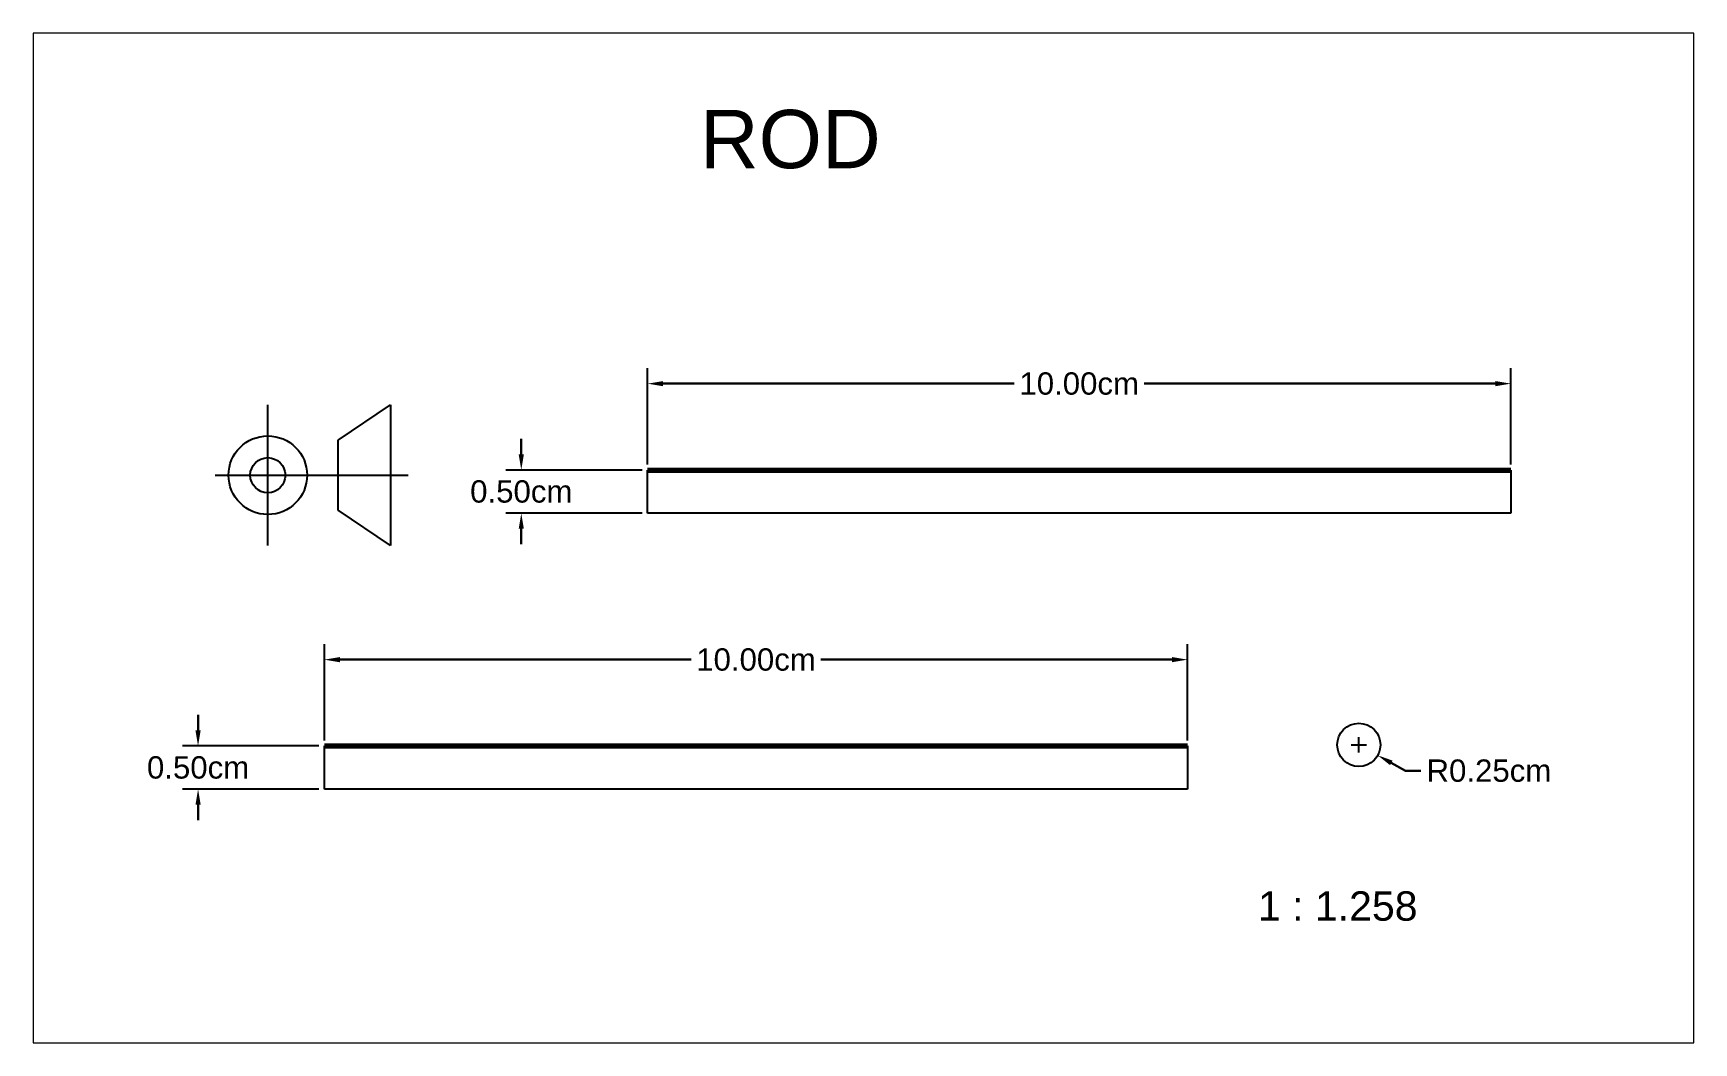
# Paper-space layout 'ROD' of a CAD drawing. Header units: inches. Extents: x 0.1 to 11.4, y 0 to 6.9.
# The model-space entities are those that its viewports show. They can reach past a viewport. Long polylines and large blocks are cut down to what shows.
import ezdxf

# ---------------------------------------------------------------- set-up
doc = ezdxf.new("R2010")
doc.units = ezdxf.units.IN
doc.header["$MEASUREMENT"] = 0
doc.linetypes.add('HIDDEN', pattern=[0.375, 0.25, -0.125])
doc.layers.add('dim', color=250, linetype='Continuous')
doc.styles.get("Standard").update_dxf_attribs({"font": 'arial.ttf'})
doc.dimstyles.get("Standard").update_dxf_attribs({"dimtxt": 0.2585, "dimasz": 0.18, "dimexe": 0.18, "dimexo": 0.0625, "dimgap": 0.09, "dimtad": 0, "dimtih": 1, "dimtoh": 1, "dimzin": 0, "dimdsep": 46, "dimtxsty": 'Standard', "dimcen": 0.09, "dimazin": 0, "dimtfac": 1, "dimtofl": 0, "dimtmove": 0, "dimatfit": 3, "dimfxl": 1, "dimtolj": 1, "dimtzin": 0, "dimlwd": 30, "dimarcsym": 0})

# ---------------------------------------------------------------- blocks, each defined once
blk = doc.blocks.new('*D1')
at = {"layer": 'Defpoints', "color": 0, "lineweight": -3, "transparency": 16777216}
for p in [(35.204, 32.099), (25.204, 31.099), (35.204, 31.099)]:
    blk.add_point(p, dxfattribs=at)
at = {"layer": 'dim', "color": 0, "lineweight": -2, "transparency": 16777216}
for p, q in [((25.204, 31.162), (25.204, 32.279)), ((35.204, 31.162), (35.204, 32.279))]:
    blk.add_line(p, q, dxfattribs=at)
at = {"layer": 'dim', "color": 0, "lineweight": 30, "transparency": 16777216}
for p, q in [((25.384, 32.099), (29.452, 32.099)), ((35.024, 32.099), (30.955, 32.099))]:
    blk.add_line(p, q, dxfattribs=at)
at = {"layer": 'dim', "color": 0, "lineweight": -3, "transparency": 16777216}
for points in [[(25.384, 32.129), (25.384, 32.069), (25.204, 32.099)], [(35.024, 32.129), (35.024, 32.069), (35.204, 32.099)]]:
    blk.add_solid(points, dxfattribs=at)
at = {"layer": 'dim', "color": 0, "transparency": 16777216, "insert": (30.204, 32.099), "char_height": 0.2585, "attachment_point": 5}
blk.add_mtext('\\A1;10.00cm', dxfattribs=at)
blk = doc.blocks.new('*D2')
at = {"layer": 'Defpoints', "color": 0, "lineweight": -3, "transparency": 16777216}
for p in [(25.204, 31.099), (23.741, 30.599), (25.204, 30.599)]:
    blk.add_point(p, dxfattribs=at)
at = {"layer": 'dim', "color": 0, "lineweight": 30, "transparency": 16777216}
for p, q in [((23.741, 31.279), (23.741, 31.459)), ((23.741, 30.419), (23.741, 30.239))]:
    blk.add_line(p, q, dxfattribs=at)
at = {"layer": 'dim', "color": 0, "lineweight": -2, "transparency": 16777216}
for p, q in [((25.141, 31.099), (23.561, 31.099)), ((25.141, 30.599), (23.561, 30.599))]:
    blk.add_line(p, q, dxfattribs=at)
at = {"layer": 'dim', "color": 0, "lineweight": -3, "transparency": 16777216}
for points in [[(23.711, 31.279), (23.771, 31.279), (23.741, 31.099)], [(23.711, 30.419), (23.771, 30.419), (23.741, 30.599)]]:
    blk.add_solid(points, dxfattribs=at)
at = {"layer": 'dim', "color": 0, "transparency": 16777216, "insert": (23.741, 30.849), "char_height": 0.2585, "attachment_point": 5}
blk.add_mtext('\\A1;0.50cm', dxfattribs=at)
blk = doc.blocks.new('*D3')
at = {"layer": 'Defpoints', "color": 0, "lineweight": -3, "transparency": 16777216}
for p in [(33.443, 27.916), (33.662, 27.795)]:
    blk.add_point(p, dxfattribs=at)
at = {"layer": 'dim', "color": 0, "lineweight": -2, "transparency": 16777216}
for p, q in [((33.353, 27.916), (33.533, 27.916)), ((33.443, 27.826), (33.443, 28.006))]:
    blk.add_line(p, q, dxfattribs=at)
at = {"layer": 'dim', "color": 0, "lineweight": 30, "transparency": 16777216}
for p, q in [((33.983, 27.616), (33.819, 27.707)), ((34.163, 27.616), (33.983, 27.616))]:
    blk.add_line(p, q, dxfattribs=at)
at = {"layer": 'dim', "color": 0, "lineweight": -3, "transparency": 16777216}
blk.add_solid([(33.834, 27.734), (33.805, 27.681), (33.662, 27.795)], dxfattribs=at)
at = {"layer": 'dim', "color": 0, "transparency": 16777216, "insert": (34.95, 27.616), "char_height": 0.2585, "attachment_point": 5}
blk.add_mtext('\\A1;R0.25cm', dxfattribs=at)
blk = doc.blocks.new('*D76')
at = {"layer": 'Defpoints', "color": 0, "lineweight": -3, "transparency": 16777216}
for p in [(31.46, 28.903), (21.46, 27.903), (31.46, 27.903)]:
    blk.add_point(p, dxfattribs=at)
at = {"layer": 'dim', "color": 0, "lineweight": -2, "transparency": 16777216}
for p, q in [((21.46, 27.966), (21.46, 29.083)), ((31.46, 27.966), (31.46, 29.083))]:
    blk.add_line(p, q, dxfattribs=at)
at = {"layer": 'dim', "color": 0, "lineweight": 30, "transparency": 16777216}
for p, q in [((21.64, 28.903), (25.709, 28.903)), ((31.28, 28.903), (27.211, 28.903))]:
    blk.add_line(p, q, dxfattribs=at)
at = {"layer": 'dim', "color": 0, "lineweight": -3, "transparency": 16777216}
for points in [[(21.64, 28.933), (21.64, 28.873), (21.46, 28.903)], [(31.28, 28.933), (31.28, 28.873), (31.46, 28.903)]]:
    blk.add_solid(points, dxfattribs=at)
at = {"layer": 'dim', "color": 0, "transparency": 16777216, "insert": (26.46, 28.903), "char_height": 0.2585, "attachment_point": 5}
blk.add_mtext('\\A1;10.00cm', dxfattribs=at)
blk = doc.blocks.new('*D77')
at = {"layer": 'Defpoints', "color": 0, "lineweight": -3, "transparency": 16777216}
for p in [(21.46, 27.903), (19.997, 27.403), (21.46, 27.403)]:
    blk.add_point(p, dxfattribs=at)
at = {"layer": 'dim', "color": 0, "lineweight": 30, "transparency": 16777216}
for p, q in [((19.997, 28.083), (19.997, 28.263)), ((19.997, 27.223), (19.997, 27.043))]:
    blk.add_line(p, q, dxfattribs=at)
at = {"layer": 'dim', "color": 0, "lineweight": -2, "transparency": 16777216}
for p, q in [((21.397, 27.903), (19.817, 27.903)), ((21.397, 27.403), (19.817, 27.403))]:
    blk.add_line(p, q, dxfattribs=at)
at = {"layer": 'dim', "color": 0, "lineweight": -3, "transparency": 16777216}
for points in [[(19.967, 28.083), (20.027, 28.083), (19.997, 27.903)], [(19.967, 27.223), (20.027, 27.223), (19.997, 27.403)]]:
    blk.add_solid(points, dxfattribs=at)
at = {"layer": 'dim', "color": 0, "transparency": 16777216, "insert": (19.997, 27.653), "char_height": 0.2585, "attachment_point": 5}
blk.add_mtext('\\A1;0.50cm', dxfattribs=at)

msp = doc.modelspace()

# ---------------------------------------------------------------- linework, layer by layer
for p, q in [((20.805, 30.226), (20.805, 31.853)), ((21.618, 31.446), (22.228, 31.853)), ((22.228, 31.853), (22.228, 30.226)), ((21.618, 30.633), (21.618, 31.446)), ((20.195, 31.039), (21.821, 31.039)), ((21.821, 31.039), (22.431, 31.039)), ((25.204, 30.599), (25.204, 31.099)), ((35.204, 31.099), (35.204, 30.599)), ((22.228, 30.226), (21.618, 30.633)), ((35.204, 30.599), (25.204, 30.599)), ((21.46, 27.403), (21.46, 27.903)), ((31.46, 27.903), (31.46, 27.403)), ((31.46, 27.403), (21.46, 27.403))]:
    msp.add_line(p, q)
at = {"linetype": 'ByBlock', "lineweight": 70}
for p, q in [((25.204, 31.099), (35.204, 31.099)), ((21.46, 27.903), (31.46, 27.903))]:
    msp.add_line(p, q, dxfattribs=at)
for radius in [0.455, 0.203]:
    msp.add_circle((20.805, 31.039), radius)
at = {"layer": 'Defpoints'}
msp.add_circle((33.443, 27.916), 0.25, dxfattribs=at)

# ---------------------------------------------------------------- dimensions: what is measured, and where the dimension line sits
at = {"layer": 'dim'}
for base, p1, p2, angle, picture, middle in [((35.204, 32.099), (25.204, 31.099), (35.204, 31.099), 180, '*D1', (30.204, 32.099)), ((23.741, 30.599), (25.204, 31.099), (25.204, 30.599), 90, '*D2', (23.741, 30.849)), ((31.46, 28.903), (21.46, 27.903), (31.46, 27.903), 180, '*D76', (26.46, 28.903)), ((19.997, 27.403), (21.46, 27.903), (21.46, 27.403), 90, '*D77', (19.997, 27.653))]:
    dim = msp.add_linear_dim(base=base, p1=p1, p2=p2, angle=angle, dimstyle='Standard', override={"dimpost": 'cm'}, dxfattribs=at)
    dim.commit()
    dim.dimension.update_dxf_attribs({"geometry": picture, "text_midpoint": middle})
dim = msp.add_radius_dim(center=(33.443, 27.916), mpoint=(33.662, 27.795), dimstyle='Standard', override={"dimpost": 'cm'}, dxfattribs=at)
dim.commit()
dim.dimension.update_dxf_attribs({"geometry": '*D3', "text_midpoint": (34.95, 27.616), "dimtype": 164})

psp = doc.layouts.new('ROD')

# ---------------------------------------------------------------- texts
at = {"layer": 'dim', "linetype": 'HIDDEN', "lineweight": -3, "attachment_point": 1}
for s, width, gutter_width, insert, char_height in [('ROD', 10.39639, 1.986, (4.62, 6.403), 0.3972), ('1 : 1.258', 2.72247, 1, (8.423, 1.08), 0.2)]:
    psp.add_mtext_dynamic_manual_height_columns(s, width=width, gutter_width=gutter_width, heights=[0], dxfattribs=dict(at, insert=insert, char_height=char_height))

# ---------------------------------------------------------------- viewports
at = {"layer": 'dim', "linetype": 'HIDDEN', "lineweight": -3}
psp.add_viewport(center=(5.735, 3.487), size=(11.315, 6.87712), view_center_point=(27.705, 30.312), view_height=11.6911, dxfattribs=at)

doc.saveas('drawing.dxf')
